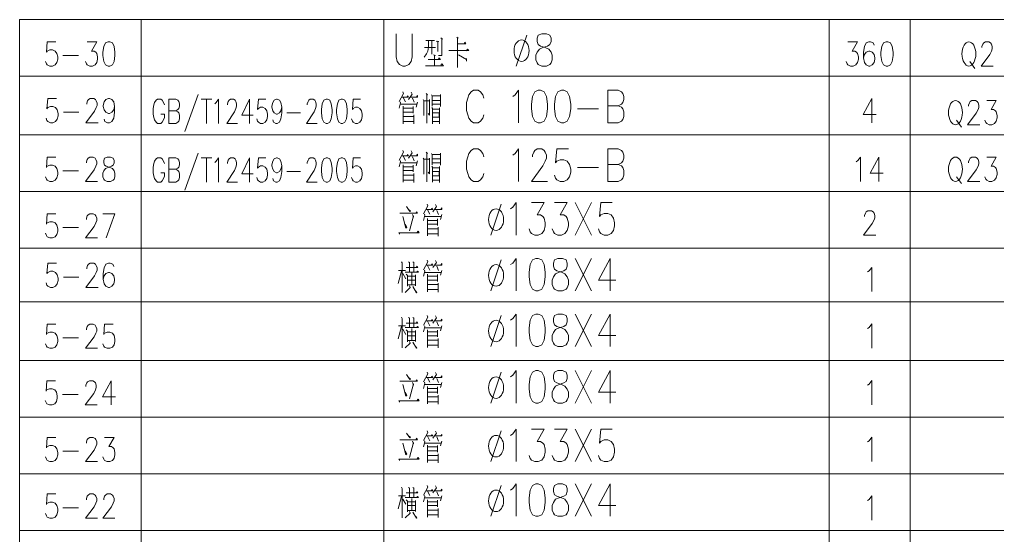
# Model space of a CAD drawing. Header units: millimetres. Extents: x 0 to 829, y 0 to 586.
# Drawn here: x 592.5 to 711.6, y 173.1 to 235.9 of the extents above; entities that cross this region are included whole.
import ezdxf

# ---------------------------------------------------------------- set-up
doc = ezdxf.new("R2010")
doc.units = ezdxf.units.MM

msp = doc.modelspace()

# ---------------------------------------------------------------- linework, layer by layer
at = {"color": 0, "lineweight": 0}
for points in [[(592.493806, 166.78275), (592.493806, 235.93425)], [(592.493806, 235.93425), (769.958667, 235.93425)], [(607.28225, 166.78275), (607.28225, 235.93425)], [(636.859139, 166.78275), (636.859139, 235.93425)], [(691.084611, 166.78275), (691.084611, 235.93425)], [(700.94475, 166.78275), (700.94475, 235.93425)], [(638.337278, 234.209167), (638.337278, 231.394), (638.478389, 230.829556), (638.760611, 230.455611), (639.183944, 230.265111), (639.466167, 230.265111), (639.885972, 230.455611), (640.168194, 230.829556), (640.309306, 231.394), (640.309306, 234.209167)], [(643.801806, 233.697639), (644.009944, 233.538889), (643.92175, 233.577694), (643.92175, 231.566861), (643.505472, 231.566861)], [(645.724444, 233.77525), (645.904361, 233.658833), (645.812639, 233.697639), (645.812639, 232.159528), (645.812639, 230.109889)], [(654.254611, 234.022194), (652.984611, 230.265111)], [(596.928222, 233.224917), (595.873417, 233.224917), (595.767583, 231.954917), (595.873417, 232.096028), (596.190917, 232.237139), (596.508417, 232.237139), (596.822389, 232.096028), (597.034056, 231.813806), (597.139889, 231.394), (597.139889, 231.111778), (597.034056, 230.688444), (596.822389, 230.406222), (596.508417, 230.265111), (596.190917, 230.265111), (595.873417, 230.406222), (595.767583, 230.547333), (595.66175, 230.829556)], [(600.731167, 233.224917), (601.895333, 233.224917), (601.260333, 232.096028), (601.577833, 232.096028), (601.7895, 231.954917), (601.895333, 231.813806), (602.001167, 231.394), (602.001167, 231.111778), (601.895333, 230.688444), (601.683667, 230.406222), (601.366167, 230.265111), (601.048667, 230.265111), (600.731167, 230.406222), (600.625333, 230.547333), (600.5195, 230.829556)], [(642.295444, 233.302528), (642.295444, 232.554639), (642.20725, 232.081917), (642.059083, 231.764417), (641.76275, 231.369306)], [(641.967361, 233.380139), (643.03275, 233.380139), (642.708194, 233.380139), (642.708194, 231.725611), (642.708194, 232.512306), (641.822722, 232.512306), (643.152694, 232.512306)], [(643.240889, 233.302528), (643.537222, 233.263722), (643.417278, 233.302528), (643.417278, 232.039583)], [(644.779, 232.159528), (647.202583, 232.159528), (647.057944, 232.318278), (646.909778, 232.120722)], [(645.844389, 232.988556), (646.849806, 232.988556), (646.729861, 233.186111), (646.641667, 232.988556)], [(693.374139, 233.224917), (694.534778, 233.224917), (693.899778, 232.096028), (694.217278, 232.096028), (694.428944, 231.954917), (694.534778, 231.813806), (694.640611, 231.394), (694.640611, 231.111778), (694.534778, 230.688444), (694.323111, 230.406222), (694.005611, 230.265111), (693.691639, 230.265111), (693.374139, 230.406222), (693.268306, 230.547333), (693.162472, 230.829556)], [(696.542083, 232.801583), (696.43625, 233.083806), (696.11875, 233.224917), (695.907083, 233.224917), (695.593111, 233.083806), (695.381444, 232.660472), (695.275611, 231.954917), (695.275611, 231.252889), (695.381444, 230.688444), (695.593111, 230.406222), (695.907083, 230.265111), (696.012917, 230.265111), (696.330417, 230.406222), (696.542083, 230.688444), (696.647917, 231.111778), (696.647917, 231.252889), (696.542083, 231.676222), (696.330417, 231.954917), (696.012917, 232.096028), (695.907083, 232.096028), (695.593111, 231.954917), (695.381444, 231.676222), (695.275611, 231.252889)], [(709.683056, 232.519361), (709.683056, 232.660472), (709.788889, 232.942694), (709.894722, 233.083806), (710.106389, 233.224917), (710.526194, 233.224917), (710.737861, 233.083806), (710.843694, 232.942694), (710.949528, 232.660472), (710.949528, 232.37825), (710.843694, 232.096028), (710.632028, 231.676222), (709.577222, 230.265111), (711.055361, 230.265111)], [(597.774889, 231.535111), (599.676361, 231.535111)], [(642.884583, 231.648), (643.152694, 231.566861), (643.03275, 231.605667), (643.03275, 230.303917), (641.939139, 230.303917), (644.129889, 230.303917), (643.92175, 230.543806), (643.801806, 230.385056)], [(642.235472, 231.055333), (643.745361, 231.055333), (643.565444, 231.252889), (643.449028, 231.094139)], [(645.932583, 231.648), (646.909778, 231.055333), (646.909778, 231.17175), (646.909778, 230.857778)], [(708.204917, 230.829556), (708.836389, 229.982889)], [(592.493806, 229.030389), (769.958667, 229.030389)], [(596.981139, 226.321056), (595.926333, 226.321056), (595.8205, 225.054583), (595.926333, 225.195694), (596.243833, 225.336806), (596.561333, 225.336806), (596.875306, 225.195694), (597.086972, 224.913472), (597.192806, 224.490139), (597.192806, 224.211444), (597.086972, 223.788111), (596.875306, 223.505889), (596.561333, 223.364778), (596.243833, 223.364778), (595.926333, 223.505889), (595.8205, 223.647), (595.714667, 223.929222)], [(600.67825, 225.619028), (600.67825, 225.760139), (600.784083, 226.042361), (600.889917, 226.179944), (601.101583, 226.321056), (601.524917, 226.321056), (601.736583, 226.179944), (601.842417, 226.042361), (601.94825, 225.760139), (601.94825, 225.477917), (601.842417, 225.195694), (601.63075, 224.772361), (600.572417, 223.364778), (602.054083, 223.364778)], [(604.061389, 225.336806), (603.955556, 224.913472), (603.743889, 224.63125), (603.426389, 224.490139), (603.320556, 224.490139), (603.003056, 224.63125), (602.791389, 224.913472), (602.685556, 225.336806), (602.685556, 225.477917), (602.791389, 225.90125), (603.003056, 226.179944), (603.320556, 226.321056), (603.426389, 226.321056), (603.743889, 226.179944), (603.955556, 225.90125), (604.061389, 225.336806), (604.061389, 224.63125), (603.955556, 223.929222), (603.743889, 223.505889), (603.426389, 223.364778), (603.214722, 223.364778), (602.897222, 223.505889), (602.791389, 223.788111)], [(614.253139, 226.800833), (612.605667, 222.292333)], [(639.166306, 227.111278), (639.2545, 226.913722), (638.721806, 225.929472)], [(639.018139, 226.479806), (639.847167, 226.479806), (639.727222, 226.638556), (639.639028, 226.479806)], [(639.226278, 226.441), (639.490861, 225.887139)], [(640.171722, 227.072472), (640.291667, 226.836111), (639.875389, 226.204639)], [(640.083528, 226.479806), (640.969, 226.479806), (640.940778, 226.677361), (640.820833, 226.479806)], [(640.348111, 226.363389), (640.55625, 225.848333)], [(642.006167, 226.913722), (642.182556, 226.716167), (642.094361, 226.836111), (642.094361, 223.287167)], [(642.655278, 226.754972), (642.743472, 226.59975), (642.743472, 225.375611), (642.743472, 225.611972), (643.752417, 225.611972), (643.752417, 225.336806), (643.752417, 226.797306), (643.752417, 226.638556), (642.743472, 226.638556), (642.743472, 226.084694), (643.780639, 226.084694)], [(649.040556, 226.370444), (648.902972, 226.744389), (648.62075, 227.121861), (648.338528, 227.308833), (647.774083, 227.308833), (647.491861, 227.121861), (647.209639, 226.744389), (647.072056, 226.370444), (646.930944, 225.806), (646.930944, 224.867611), (647.072056, 224.303167), (647.209639, 223.929222), (647.491861, 223.55175), (647.774083, 223.364778), (648.338528, 223.364778), (648.62075, 223.55175), (648.902972, 223.929222), (649.040556, 224.303167)], [(652.564806, 226.557417), (652.8435, 226.744389), (653.266833, 227.308833), (653.266833, 223.364778)], [(664.111222, 223.364778), (664.111222, 227.308833), (665.381222, 227.308833), (665.801028, 227.121861), (665.942139, 226.931361), (666.08325, 226.557417), (666.08325, 226.179944), (665.942139, 225.806), (665.801028, 225.619028), (665.381222, 225.432056)], [(696.2775, 226.321056), (695.222694, 224.349028), (696.806667, 224.349028)], [(696.2775, 226.321056), (696.2775, 223.364778)], [(610.132694, 225.530833), (610.040972, 225.813056), (609.857528, 226.095278), (609.677611, 226.236389), (609.310722, 226.236389), (609.127278, 226.095278), (608.943833, 225.813056), (608.852111, 225.530833), (608.760389, 225.111028), (608.760389, 224.405472), (608.852111, 223.982139), (608.943833, 223.699917), (609.127278, 223.417694), (609.310722, 223.280111), (609.677611, 223.280111), (609.857528, 223.417694), (610.040972, 223.699917), (610.132694, 223.982139), (610.132694, 224.405472), (609.677611, 224.405472)], [(610.683028, 223.280111), (610.683028, 226.236389), (611.508528, 226.236389), (611.780167, 226.095278), (611.871889, 225.954167), (611.963611, 225.671944), (611.963611, 225.389722), (611.871889, 225.111028), (611.780167, 224.969917), (611.508528, 224.828806)], [(614.620028, 226.236389), (615.900611, 226.236389)], [(615.262083, 226.236389), (615.262083, 223.280111)], [(616.2675, 225.671944), (616.450944, 225.813056), (616.726111, 226.236389), (616.726111, 223.280111)], [(617.82325, 225.530833), (617.82325, 225.671944), (617.914972, 225.954167), (618.006694, 226.095278), (618.190139, 226.236389), (618.557028, 226.236389), (618.740472, 226.095278), (618.832194, 225.954167), (618.923917, 225.671944), (618.923917, 225.389722), (618.832194, 225.111028), (618.64875, 224.687694), (617.731528, 223.280111), (619.015639, 223.280111)], [(620.479667, 226.236389), (619.562444, 224.264361), (620.938278, 224.264361)], [(620.479667, 226.236389), (620.479667, 223.280111)], [(622.494028, 226.236389), (621.576806, 226.236389), (621.485083, 224.969917), (621.576806, 225.111028), (621.851972, 225.252139), (622.127139, 225.252139), (622.402306, 225.111028), (622.58575, 224.828806), (622.677472, 224.405472), (622.677472, 224.12325), (622.58575, 223.699917), (622.402306, 223.417694), (622.127139, 223.280111), (621.851972, 223.280111), (621.576806, 223.417694), (621.485083, 223.558806), (621.393361, 223.841028)], [(624.416667, 225.252139), (624.324944, 224.828806), (624.1415, 224.546583), (623.866333, 224.405472), (623.774611, 224.405472), (623.499444, 224.546583), (623.316, 224.828806), (623.224278, 225.252139), (623.224278, 225.389722), (623.316, 225.813056), (623.499444, 226.095278), (623.774611, 226.236389), (623.866333, 226.236389), (624.1415, 226.095278), (624.324944, 225.813056), (624.416667, 225.252139), (624.416667, 224.546583), (624.324944, 223.841028), (624.1415, 223.417694), (623.866333, 223.280111), (623.682889, 223.280111), (623.407722, 223.417694), (623.316, 223.699917)], [(627.528167, 225.530833), (627.528167, 225.671944), (627.619889, 225.954167), (627.711611, 226.095278), (627.895056, 226.236389), (628.261944, 226.236389), (628.445389, 226.095278), (628.533583, 225.954167), (628.625306, 225.671944), (628.625306, 225.389722), (628.533583, 225.111028), (628.353667, 224.687694), (627.436444, 223.280111), (628.717028, 223.280111)], [(634.029861, 226.236389), (633.112639, 226.236389), (633.020917, 224.969917), (633.112639, 225.111028), (633.387806, 225.252139), (633.662972, 225.252139), (633.938139, 225.111028), (634.118056, 224.828806), (634.209778, 224.405472), (634.209778, 224.12325), (634.118056, 223.699917), (633.938139, 223.417694), (633.662972, 223.280111), (633.387806, 223.280111), (633.112639, 223.417694), (633.020917, 223.558806), (632.929194, 223.841028)], [(638.84175, 225.887139), (638.901722, 225.770722), (638.721806, 225.13925)], [(638.869972, 225.611972), (640.912556, 225.611972)], [(639.226278, 225.375611), (639.226278, 223.244833)], [(639.28625, 225.13925), (640.408083, 225.13925)], [(640.408083, 225.336806), (640.408083, 224.507778)], [(640.940778, 225.848333), (640.792611, 225.259194)], [(641.621639, 226.204639), (641.738056, 226.045889), (641.738056, 224.232611), (641.738056, 226.045889), (642.418917, 226.045889), (642.418917, 226.204639), (642.418917, 224.271417), (642.242528, 224.468972)], [(642.71525, 225.216861), (642.775222, 225.100444), (642.775222, 223.244833), (642.775222, 223.523528), (643.632472, 223.523528), (643.632472, 223.206028), (643.632472, 225.178056), (643.632472, 225.022833), (642.743472, 225.022833)], [(664.111222, 225.432056), (665.381222, 225.432056), (665.801028, 225.241556), (665.942139, 225.054583), (666.08325, 224.680639), (666.08325, 224.116194), (665.942139, 223.738722), (665.801028, 223.55175), (665.381222, 223.364778), (664.111222, 223.364778)], [(708.046167, 225.372083), (708.046167, 225.513194), (708.152, 225.795417), (708.257833, 225.936528), (708.465972, 226.077639), (708.889306, 226.077639), (709.100972, 225.936528), (709.206806, 225.795417), (709.312639, 225.513194), (709.312639, 225.2345), (709.206806, 224.952278), (708.995139, 224.528944), (707.940333, 223.121361), (709.418472, 223.121361)], [(710.265139, 226.077639), (711.425778, 226.077639), (710.790778, 224.952278), (711.108278, 224.952278), (711.319944, 224.811167), (711.425778, 224.670056), (711.531611, 224.246722), (711.531611, 223.9645), (711.425778, 223.541167), (711.214111, 223.262472), (710.896611, 223.121361), (710.579111, 223.121361), (710.265139, 223.262472), (710.159306, 223.403583), (710.053472, 223.682278)], [(597.827806, 224.63125), (599.729278, 224.63125)], [(610.683028, 224.828806), (611.508528, 224.828806), (611.780167, 224.687694), (611.871889, 224.546583), (611.963611, 224.264361), (611.963611, 223.841028), (611.871889, 223.558806), (611.780167, 223.417694), (611.508528, 223.280111), (610.683028, 223.280111)], [(625.055194, 224.546583), (626.702667, 224.546583)], [(639.2545, 224.666528), (640.408083, 224.666528)], [(639.2545, 224.112667), (640.436306, 224.112667)], [(640.496278, 224.310222), (640.496278, 223.206028)], [(642.743472, 224.546583), (643.60425, 224.546583), (643.60425, 224.035056), (642.803444, 224.035056)], [(660.449389, 225.054583), (662.985861, 225.054583)], [(639.226278, 223.523528), (640.436306, 223.523528)], [(706.568028, 223.682278), (707.1995, 222.839139)], [(592.493806, 221.886639), (769.958667, 221.886639)], [(596.928222, 219.177306), (595.873417, 219.177306), (595.767583, 217.907306), (595.873417, 218.048417), (596.190917, 218.189528), (596.508417, 218.189528), (596.822389, 218.048417), (597.034056, 217.769722), (597.139889, 217.346389), (597.139889, 217.064167), (597.034056, 216.640833), (596.822389, 216.358611), (596.508417, 216.2175), (596.190917, 216.2175), (595.873417, 216.358611), (595.767583, 216.499722), (595.66175, 216.781944)], [(600.625333, 218.47175), (600.625333, 218.612861), (600.731167, 218.895083), (600.837, 219.036194), (601.048667, 219.177306), (601.472, 219.177306), (601.683667, 219.036194), (601.7895, 218.895083), (601.895333, 218.612861), (601.895333, 218.330639), (601.7895, 218.048417), (601.577833, 217.628611), (600.5195, 216.2175), (602.001167, 216.2175)], [(614.253139, 219.653556), (612.605667, 215.145056)], [(639.166306, 219.964), (639.2545, 219.766444), (638.721806, 218.782194)], [(639.018139, 219.336056), (639.847167, 219.336056), (639.727222, 219.491278), (639.639028, 219.336056)], [(639.226278, 219.293722), (639.490861, 218.743389)], [(640.171722, 219.925194), (640.291667, 219.688833), (639.875389, 219.057361)], [(640.083528, 219.336056), (640.969, 219.336056), (640.940778, 219.530083), (640.820833, 219.336056)], [(640.348111, 219.216111), (640.55625, 218.704583)], [(642.006167, 219.766444), (642.182556, 219.572417), (642.094361, 219.688833), (642.094361, 216.139889)], [(642.655278, 219.611222), (642.743472, 219.452472), (642.743472, 218.231861), (642.743472, 218.468222), (643.752417, 218.468222), (643.752417, 218.189528), (643.752417, 219.650028), (643.752417, 219.491278), (642.743472, 219.491278), (642.743472, 218.940944), (643.780639, 218.940944)], [(649.040556, 219.223167), (648.902972, 219.600639), (648.62075, 219.974583), (648.338528, 220.161556), (647.774083, 220.161556), (647.491861, 219.974583), (647.209639, 219.600639), (647.072056, 219.223167), (646.930944, 218.658722), (646.930944, 217.720333), (647.072056, 217.159417), (647.209639, 216.781944), (647.491861, 216.408), (647.774083, 216.2175), (648.338528, 216.2175), (648.62075, 216.408), (648.902972, 216.781944), (649.040556, 217.159417)], [(652.564806, 219.410139), (652.8435, 219.600639), (653.266833, 220.161556), (653.266833, 216.2175)], [(654.956639, 219.223167), (654.956639, 219.410139), (655.09775, 219.787611), (655.238861, 219.974583), (655.521083, 220.161556), (656.085528, 220.161556), (656.36775, 219.974583), (656.505333, 219.787611), (656.646444, 219.410139), (656.646444, 219.036194), (656.505333, 218.658722), (656.226639, 218.097806), (654.815528, 216.2175), (656.787556, 216.2175)], [(659.324028, 220.161556), (657.916444, 220.161556), (657.775333, 218.47175), (657.916444, 218.658722), (658.33625, 218.849222), (658.759583, 218.849222), (659.182917, 218.658722), (659.465139, 218.284778), (659.60625, 217.720333), (659.60625, 217.346389), (659.465139, 216.781944), (659.182917, 216.408), (658.759583, 216.2175), (658.33625, 216.2175), (657.916444, 216.408), (657.775333, 216.594972), (657.634222, 216.968917)], [(664.111222, 216.2175), (664.111222, 220.161556), (665.381222, 220.161556), (665.801028, 219.974583), (665.942139, 219.787611), (666.08325, 219.410139), (666.08325, 219.036194), (665.942139, 218.658722), (665.801028, 218.47175), (665.381222, 218.284778)], [(694.376028, 218.612861), (694.587694, 218.753972), (694.905194, 219.177306), (694.905194, 216.2175)], [(697.124167, 219.177306), (696.065833, 217.205278), (697.649806, 217.205278)], [(697.124167, 219.177306), (697.124167, 216.2175)], [(708.046167, 218.47175), (708.046167, 218.612861), (708.152, 218.895083), (708.257833, 219.036194), (708.465972, 219.177306), (708.889306, 219.177306), (709.100972, 219.036194), (709.206806, 218.895083), (709.312639, 218.612861), (709.312639, 218.330639), (709.206806, 218.048417), (708.995139, 217.628611), (707.940333, 216.2175), (709.418472, 216.2175)], [(710.265139, 219.177306), (711.425778, 219.177306), (710.790778, 218.048417), (711.108278, 218.048417), (711.319944, 217.907306), (711.425778, 217.769722), (711.531611, 217.346389), (711.531611, 217.064167), (711.425778, 216.640833), (711.214111, 216.358611), (710.896611, 216.2175), (710.579111, 216.2175), (710.265139, 216.358611), (710.159306, 216.499722), (710.053472, 216.781944)], [(610.132694, 218.387083), (610.040972, 218.669306), (609.857528, 218.948), (609.677611, 219.089111), (609.310722, 219.089111), (609.127278, 218.948), (608.943833, 218.669306), (608.852111, 218.387083), (608.760389, 217.96375), (608.760389, 217.258194), (608.852111, 216.838389), (608.943833, 216.556167), (609.127278, 216.273944), (609.310722, 216.132833), (609.677611, 216.132833), (609.857528, 216.273944), (610.040972, 216.556167), (610.132694, 216.838389), (610.132694, 217.258194), (609.677611, 217.258194)], [(610.683028, 216.132833), (610.683028, 219.089111), (611.508528, 219.089111), (611.780167, 218.948), (611.871889, 218.810417), (611.963611, 218.528194), (611.963611, 218.245972), (611.871889, 217.96375), (611.780167, 217.822639), (611.508528, 217.681528)], [(614.620028, 219.089111), (615.900611, 219.089111)], [(615.262083, 219.089111), (615.262083, 216.132833)], [(616.2675, 218.528194), (616.450944, 218.669306), (616.726111, 219.089111), (616.726111, 216.132833)], [(617.82325, 218.387083), (617.82325, 218.528194), (617.914972, 218.810417), (618.006694, 218.948), (618.190139, 219.089111), (618.557028, 219.089111), (618.740472, 218.948), (618.832194, 218.810417), (618.923917, 218.528194), (618.923917, 218.245972), (618.832194, 217.96375), (618.64875, 217.540417), (617.731528, 216.132833), (619.015639, 216.132833)], [(620.479667, 219.089111), (619.562444, 217.117083), (620.938278, 217.117083)], [(620.479667, 219.089111), (620.479667, 216.132833)], [(622.494028, 219.089111), (621.576806, 219.089111), (621.485083, 217.822639), (621.576806, 217.96375), (621.851972, 218.104861), (622.127139, 218.104861), (622.402306, 217.96375), (622.58575, 217.681528), (622.677472, 217.258194), (622.677472, 216.9795), (622.58575, 216.556167), (622.402306, 216.273944), (622.127139, 216.132833), (621.851972, 216.132833), (621.576806, 216.273944), (621.485083, 216.415056), (621.393361, 216.697278)], [(624.416667, 218.104861), (624.324944, 217.681528), (624.1415, 217.399306), (623.866333, 217.258194), (623.774611, 217.258194), (623.499444, 217.399306), (623.316, 217.681528), (623.224278, 218.104861), (623.224278, 218.245972), (623.316, 218.669306), (623.499444, 218.948), (623.774611, 219.089111), (623.866333, 219.089111), (624.1415, 218.948), (624.324944, 218.669306), (624.416667, 218.104861), (624.416667, 217.399306), (624.324944, 216.697278), (624.1415, 216.273944), (623.866333, 216.132833), (623.682889, 216.132833), (623.407722, 216.273944), (623.316, 216.556167)], [(627.528167, 218.387083), (627.528167, 218.528194), (627.619889, 218.810417), (627.711611, 218.948), (627.895056, 219.089111), (628.261944, 219.089111), (628.445389, 218.948), (628.533583, 218.810417), (628.625306, 218.528194), (628.625306, 218.245972), (628.533583, 217.96375), (628.353667, 217.540417), (627.436444, 216.132833), (628.717028, 216.132833)], [(634.029861, 219.089111), (633.112639, 219.089111), (633.020917, 217.822639), (633.112639, 217.96375), (633.387806, 218.104861), (633.662972, 218.104861), (633.938139, 217.96375), (634.118056, 217.681528), (634.209778, 217.258194), (634.209778, 216.9795), (634.118056, 216.556167), (633.938139, 216.273944), (633.662972, 216.132833), (633.387806, 216.132833), (633.112639, 216.273944), (633.020917, 216.415056), (632.929194, 216.697278)], [(638.84175, 218.743389), (638.901722, 218.623444), (638.721806, 217.991972)], [(638.869972, 218.468222), (640.912556, 218.468222)], [(639.226278, 218.231861), (639.226278, 216.101083)], [(639.28625, 217.991972), (640.408083, 217.991972)], [(640.408083, 218.189528), (640.408083, 217.364028)], [(640.940778, 218.704583), (640.792611, 218.111917)], [(641.621639, 219.057361), (641.738056, 218.902139), (641.738056, 217.085333), (641.738056, 218.902139), (642.418917, 218.902139), (642.418917, 219.057361), (642.418917, 217.127667), (642.242528, 217.321694)], [(642.71525, 218.073111), (642.775222, 217.953167), (642.775222, 216.101083), (642.775222, 216.37625), (643.632472, 216.37625), (643.632472, 216.062278), (643.632472, 218.034306), (643.632472, 217.875556), (642.743472, 217.875556)], [(664.111222, 218.284778), (665.381222, 218.284778), (665.801028, 218.097806), (665.942139, 217.907306), (666.08325, 217.533361), (666.08325, 216.968917), (665.942139, 216.594972), (665.801028, 216.408), (665.381222, 216.2175), (664.111222, 216.2175)], [(597.774889, 217.4875), (599.676361, 217.4875)], [(610.683028, 217.681528), (611.508528, 217.681528), (611.780167, 217.540417), (611.871889, 217.399306), (611.963611, 217.117083), (611.963611, 216.697278), (611.871889, 216.415056), (611.780167, 216.273944), (611.508528, 216.132833), (610.683028, 216.132833)], [(625.055194, 217.399306), (626.702667, 217.399306)], [(639.2545, 217.51925), (640.408083, 217.51925)], [(639.2545, 216.968917), (640.436306, 216.968917)], [(640.496278, 217.166472), (640.496278, 216.062278)], [(642.743472, 217.402833), (643.60425, 217.402833), (643.60425, 216.887778), (642.803444, 216.887778)], [(660.449389, 217.907306), (662.985861, 217.907306)], [(706.568028, 216.781944), (707.1995, 215.938806)], [(639.226278, 216.37625), (640.436306, 216.37625)], [(592.493806, 214.982778), (769.958667, 214.982778)], [(642.122583, 213.4235), (642.214306, 213.225944), (641.681611, 212.241694)], [(643.128, 213.384694), (643.247944, 213.148333), (642.835194, 212.516861)], [(651.153694, 213.434083), (649.887222, 209.677)], [(652.282583, 212.869639), (652.564806, 213.056611), (652.984611, 213.621056), (652.984611, 209.677)], [(654.815528, 213.621056), (656.36775, 213.621056), (655.521083, 212.118222), (655.944417, 212.118222), (656.226639, 211.93125), (656.36775, 211.744278), (656.505333, 211.179833), (656.505333, 210.805889), (656.36775, 210.241444), (656.085528, 209.863972), (655.662194, 209.677), (655.238861, 209.677), (654.815528, 209.863972), (654.674417, 210.054472), (654.536833, 210.428417)], [(657.634222, 213.621056), (659.182917, 213.621056), (658.33625, 212.118222), (658.759583, 212.118222), (659.041806, 211.93125), (659.182917, 211.744278), (659.324028, 211.179833), (659.324028, 210.805889), (659.182917, 210.241444), (658.900694, 209.863972), (658.477361, 209.677), (658.057556, 209.677), (657.634222, 209.863972), (657.493111, 210.054472), (657.352, 210.428417)], [(660.170694, 209.677), (662.139194, 213.621056)], [(660.170694, 213.621056), (662.139194, 209.677)], [(664.675667, 213.621056), (663.268083, 213.621056), (663.126972, 211.93125), (663.268083, 212.118222), (663.691417, 212.308722), (664.111222, 212.308722), (664.534556, 212.118222), (664.816778, 211.744278), (664.957889, 211.179833), (664.957889, 210.805889), (664.816778, 210.241444), (664.534556, 209.863972), (664.111222, 209.677), (663.691417, 209.677), (663.268083, 209.863972), (663.126972, 210.054472), (662.985861, 210.428417)], [(596.928222, 212.276972), (595.873417, 212.276972), (595.767583, 211.006972), (595.873417, 211.148083), (596.190917, 211.289194), (596.508417, 211.289194), (596.822389, 211.148083), (597.034056, 210.865861), (597.139889, 210.442528), (597.139889, 210.163833), (597.034056, 209.7405), (596.822389, 209.458278), (596.508417, 209.317167), (596.190917, 209.317167), (595.873417, 209.458278), (595.767583, 209.599389), (595.66175, 209.881611)], [(600.625333, 211.571417), (600.625333, 211.712528), (600.731167, 211.99475), (600.837, 212.135861), (601.048667, 212.276972), (601.472, 212.276972), (601.683667, 212.135861), (601.7895, 211.99475), (601.895333, 211.712528), (601.895333, 211.430306), (601.7895, 211.148083), (601.577833, 210.72475), (600.5195, 209.317167), (602.001167, 209.317167)], [(602.632639, 212.276972), (604.114306, 212.276972), (603.055972, 209.317167)], [(638.781778, 212.319306), (640.969, 212.319306), (640.820833, 212.516861), (640.732639, 212.319306)], [(639.610806, 213.148333), (640.023556, 212.555667), (640.083528, 212.636806), (639.847167, 212.792028)], [(640.348111, 212.164083), (640.468056, 211.846583), (640.468056, 212.005333), (639.995333, 210.192056)], [(641.798028, 212.202889), (641.858, 212.082944), (641.681611, 211.451472)], [(641.974417, 212.792028), (642.803444, 212.792028), (642.687028, 212.950778), (642.598833, 212.792028)], [(642.182556, 212.753222), (642.450667, 212.202889)], [(643.039806, 212.792028), (643.928806, 212.792028), (643.897056, 212.989583), (643.780639, 212.792028)], [(643.307917, 212.675611), (643.512528, 212.164083)], [(643.897056, 212.164083), (643.752417, 211.571417)], [(695.381444, 211.93125), (695.381444, 212.072361), (695.487278, 212.354583), (695.593111, 212.495694), (695.80125, 212.636806), (696.224583, 212.636806), (696.43625, 212.495694), (696.542083, 212.354583), (696.647917, 212.072361), (696.647917, 211.790139), (696.542083, 211.507917), (696.330417, 211.084583), (695.275611, 209.677), (696.75375, 209.677)], [(639.166306, 211.924194), (639.550833, 210.506028), (639.639028, 210.625972), (639.462639, 210.97875)], [(641.829778, 211.924194), (643.868833, 211.924194)], [(642.182556, 211.687833), (642.182556, 209.560583)], [(642.214306, 210.97875), (643.367889, 210.97875)], [(642.242528, 211.451472), (643.367889, 211.451472)], [(643.367889, 211.649028), (643.367889, 210.82)], [(597.774889, 210.583639), (599.676361, 210.583639)], [(638.81, 209.955694), (638.753556, 209.796944), (638.661833, 209.955694), (641.148917, 209.955694), (641.028972, 210.149722), (640.880806, 209.955694)], [(642.182556, 209.83575), (643.396111, 209.83575)], [(642.214306, 210.428417), (643.396111, 210.428417)], [(643.456083, 210.625972), (643.456083, 209.521778)], [(592.493806, 208.082444), (769.958667, 208.082444)], [(596.981139, 206.248), (595.926333, 206.248), (595.8205, 204.981528), (595.926333, 205.122639), (596.243833, 205.26375), (596.561333, 205.26375), (596.875306, 205.122639), (597.086972, 204.840417), (597.192806, 204.417083), (597.192806, 204.134861), (597.086972, 203.715056), (596.875306, 203.432833), (596.561333, 203.291722), (596.243833, 203.291722), (595.926333, 203.432833), (595.8205, 203.573944), (595.714667, 203.856167)], [(600.67825, 205.545972), (600.67825, 205.687083), (600.784083, 205.965778), (600.889917, 206.106889), (601.101583, 206.248), (601.524917, 206.248), (601.736583, 206.106889), (601.842417, 205.965778), (601.94825, 205.687083), (601.94825, 205.404861), (601.842417, 205.122639), (601.63075, 204.699306), (600.572417, 203.291722), (602.054083, 203.291722)], [(603.955556, 205.824667), (603.849722, 206.106889), (603.532222, 206.248), (603.320556, 206.248), (603.003056, 206.106889), (602.791389, 205.687083), (602.685556, 204.981528), (602.685556, 204.275972), (602.791389, 203.715056), (603.003056, 203.432833), (603.320556, 203.291722), (603.426389, 203.291722), (603.743889, 203.432833), (603.955556, 203.715056), (604.061389, 204.134861), (604.061389, 204.275972), (603.955556, 204.699306), (603.743889, 204.981528), (603.426389, 205.122639), (603.320556, 205.122639), (603.003056, 204.981528), (602.791389, 204.699306), (602.685556, 204.275972)], [(639.018139, 206.427917), (639.078111, 206.269167), (639.078111, 202.681417)], [(639.847167, 206.389111), (639.995333, 206.307972), (639.995333, 205.164972)], [(640.379861, 206.389111), (640.496278, 206.307972), (640.496278, 205.203778)], [(642.122583, 206.625472), (642.214306, 206.427917), (641.681611, 205.440139)], [(641.974417, 205.994), (642.803444, 205.994), (642.687028, 206.15275), (642.598833, 205.994)], [(643.128, 206.586667), (643.247944, 206.346778), (642.835194, 205.718833)], [(643.039806, 205.994), (643.928806, 205.994), (643.897056, 206.191556), (643.780639, 205.994)], [(651.153694, 206.632528), (649.887222, 202.878972)], [(652.282583, 206.071611), (652.564806, 206.258583), (652.984611, 206.823028), (652.984611, 202.878972)], [(660.170694, 202.878972), (662.139194, 206.823028)], [(660.170694, 206.823028), (662.139194, 202.878972)], [(664.393444, 206.823028), (662.985861, 204.191306), (665.099, 204.191306)], [(664.393444, 206.823028), (664.393444, 202.878972)], [(639.018139, 205.284917), (638.605389, 203.785611)], [(638.633611, 205.362528), (639.490861, 205.362528)], [(639.166306, 204.967417), (639.522611, 204.335944)], [(639.430889, 205.164972), (641.060722, 205.164972), (640.940778, 205.284917), (640.852583, 205.164972)], [(639.579056, 205.718833), (641.00075, 205.718833), (640.912556, 205.874056), (640.792611, 205.718833)], [(639.579056, 204.889806), (639.727222, 204.731056), (639.727222, 203.429306)], [(640.259917, 205.048556), (640.259917, 203.588056)], [(641.798028, 205.401333), (641.858, 205.284917), (641.681611, 204.653444)], [(641.829778, 205.126167), (643.868833, 205.126167)], [(642.182556, 205.955194), (642.450667, 205.401333)], [(642.182556, 204.889806), (642.182556, 202.759028)], [(643.307917, 205.874056), (643.512528, 205.362528)], [(643.367889, 204.851), (643.367889, 204.021972)], [(643.897056, 205.362528), (643.752417, 204.769861)], [(695.748333, 205.172028), (695.96, 205.313139), (696.2775, 205.732944), (696.2775, 202.776667)], [(597.827806, 204.558194), (599.729278, 204.558194)], [(639.727222, 204.653444), (640.704417, 204.653444)], [(639.787194, 204.180722), (640.732639, 204.180722)], [(640.704417, 204.808667), (640.704417, 203.468111)], [(642.214306, 204.180722), (643.367889, 204.180722)], [(642.214306, 203.626861), (643.396111, 203.626861)], [(642.242528, 204.653444), (643.367889, 204.653444)], [(643.456083, 203.824417), (643.456083, 202.720222)], [(639.963583, 203.468111), (640.055306, 203.270556), (639.430889, 202.681417)], [(639.787194, 203.588056), (640.704417, 203.588056)], [(640.379861, 203.3905), (640.820833, 202.642611), (640.880806, 202.681417), (640.732639, 202.840167)], [(642.182556, 203.034194), (643.396111, 203.034194)], [(592.493806, 201.534889), (769.958667, 201.534889)], [(639.018139, 199.654583), (639.078111, 199.495833), (639.078111, 195.908083)], [(639.579056, 198.9455), (641.00075, 198.9455), (640.912556, 199.10425), (640.792611, 198.9455)], [(639.847167, 199.615778), (639.995333, 199.534639), (639.995333, 198.391639)], [(640.379861, 199.615778), (640.496278, 199.534639), (640.496278, 198.430444)], [(642.122583, 199.852139), (642.214306, 199.654583), (641.681611, 198.670333)], [(641.974417, 199.220667), (642.803444, 199.220667), (642.687028, 199.379417), (642.598833, 199.220667)], [(642.182556, 199.181861), (642.450667, 198.628)], [(643.128, 199.813333), (643.247944, 199.576972), (642.835194, 198.9455)], [(643.039806, 199.220667), (643.928806, 199.220667), (643.897056, 199.418222), (643.780639, 199.220667)], [(643.307917, 199.10425), (643.512528, 198.589194)], [(651.153694, 199.862722), (649.887222, 196.105639)], [(652.282583, 199.298278), (652.564806, 199.48525), (652.984611, 200.049694), (652.984611, 196.105639)], [(660.170694, 196.105639), (662.139194, 200.049694)], [(660.170694, 200.049694), (662.139194, 196.105639)], [(664.393444, 200.049694), (662.985861, 197.4215), (665.099, 197.4215)], [(664.393444, 200.049694), (664.393444, 196.105639)], [(596.928222, 198.825556), (595.873417, 198.825556), (595.767583, 197.559083), (595.873417, 197.700194), (596.190917, 197.837778), (596.508417, 197.837778), (596.822389, 197.700194), (597.034056, 197.417972), (597.139889, 196.994639), (597.139889, 196.712417), (597.034056, 196.289083), (596.822389, 196.006861), (596.508417, 195.869278), (596.190917, 195.869278), (595.873417, 196.006861), (595.767583, 196.147972), (595.66175, 196.430194)], [(600.625333, 198.12), (600.625333, 198.261111), (600.731167, 198.543333), (600.837, 198.684444), (601.048667, 198.825556), (601.472, 198.825556), (601.683667, 198.684444), (601.7895, 198.543333), (601.895333, 198.261111), (601.895333, 197.978889), (601.7895, 197.700194), (601.577833, 197.276861), (600.5195, 195.869278), (602.001167, 195.869278)], [(603.902639, 198.825556), (602.844306, 198.825556), (602.738472, 197.559083), (602.844306, 197.700194), (603.161806, 197.837778), (603.479306, 197.837778), (603.796806, 197.700194), (604.008472, 197.417972), (604.114306, 196.994639), (604.114306, 196.712417), (604.008472, 196.289083), (603.796806, 196.006861), (603.479306, 195.869278), (603.161806, 195.869278), (602.844306, 196.006861), (602.738472, 196.147972), (602.632639, 196.430194)], [(639.018139, 198.511583), (638.605389, 197.012278)], [(638.633611, 198.589194), (639.490861, 198.589194)], [(639.166306, 198.194083), (639.522611, 197.566139)], [(639.430889, 198.391639), (641.060722, 198.391639), (640.940778, 198.511583), (640.852583, 198.391639)], [(639.579056, 198.116472), (639.727222, 197.957722), (639.727222, 196.655972)], [(639.727222, 197.880111), (640.704417, 197.880111)], [(640.259917, 198.275222), (640.259917, 196.814722)], [(640.704417, 198.038861), (640.704417, 196.698306)], [(641.798028, 198.628), (641.858, 198.511583), (641.681611, 197.880111)], [(641.829778, 198.352833), (643.868833, 198.352833)], [(642.182556, 198.116472), (642.182556, 195.985694)], [(642.242528, 197.880111), (643.367889, 197.880111)], [(643.367889, 198.077667), (643.367889, 197.248639)], [(643.897056, 198.589194), (643.752417, 197.996528)], [(695.748333, 198.268167), (695.96, 198.409278), (696.2775, 198.832611), (696.2775, 195.876333)], [(597.774889, 197.13575), (599.676361, 197.13575)], [(639.963583, 196.698306), (640.055306, 196.50075), (639.430889, 195.908083)], [(639.787194, 197.407389), (640.732639, 197.407389)], [(639.787194, 196.814722), (640.704417, 196.814722)], [(640.379861, 196.617167), (640.820833, 195.869278), (640.880806, 195.908083), (640.732639, 196.066833)], [(642.214306, 197.407389), (643.367889, 197.407389)], [(642.214306, 196.853528), (643.396111, 196.853528)], [(643.456083, 197.051083), (643.456083, 195.946889)], [(642.182556, 196.264389), (643.396111, 196.264389)], [(592.493806, 194.387611), (769.958667, 194.387611)], [(642.122583, 192.951806), (642.214306, 192.75425), (641.681611, 191.766472)], [(643.128, 192.909472), (643.247944, 192.673111), (642.835194, 192.041639)], [(651.153694, 192.958861), (649.887222, 189.205306)], [(652.282583, 192.397944), (652.564806, 192.584917), (652.984611, 193.145833), (652.984611, 189.205306)], [(660.170694, 189.205306), (662.139194, 193.145833)], [(660.170694, 193.145833), (662.139194, 189.205306)], [(664.393444, 193.145833), (662.985861, 190.517639), (665.099, 190.517639)], [(664.393444, 193.145833), (664.393444, 189.205306)], [(596.875306, 191.925222), (595.8205, 191.925222), (595.714667, 190.655222), (595.8205, 190.796333), (596.138, 190.937444), (596.4555, 190.937444), (596.769472, 190.796333), (596.981139, 190.514111), (597.086972, 190.094306), (597.086972, 189.812083), (596.981139, 189.38875), (596.769472, 189.106528), (596.4555, 188.965417), (596.138, 188.965417), (595.8205, 189.106528), (595.714667, 189.247639), (595.608833, 189.529861)], [(600.572417, 191.219667), (600.572417, 191.360778), (600.67825, 191.643), (600.784083, 191.784111), (600.99575, 191.925222), (601.419083, 191.925222), (601.63075, 191.784111), (601.736583, 191.643), (601.842417, 191.360778), (601.842417, 191.078556), (601.736583, 190.796333), (601.524917, 190.373), (600.470111, 188.965417), (601.94825, 188.965417)], [(603.638056, 191.925222), (602.579722, 189.953194), (604.167222, 189.953194)], [(603.638056, 191.925222), (603.638056, 188.965417)], [(638.781778, 191.847611), (640.969, 191.847611), (640.820833, 192.041639), (640.732639, 191.847611)], [(639.610806, 192.673111), (640.023556, 192.083972), (640.083528, 192.161583), (639.847167, 192.320333)], [(641.798028, 191.727667), (641.858, 191.61125), (641.681611, 190.979778)], [(641.974417, 192.320333), (642.803444, 192.320333), (642.687028, 192.475556), (642.598833, 192.320333)], [(642.182556, 192.281528), (642.450667, 191.727667)], [(643.039806, 192.320333), (643.928806, 192.320333), (643.897056, 192.517889), (643.780639, 192.320333)], [(643.307917, 192.200389), (643.512528, 191.688861)], [(695.748333, 191.367833), (695.96, 191.508944), (696.2775, 191.932278), (696.2775, 188.972472)], [(639.166306, 191.4525), (639.550833, 190.030806), (639.639028, 190.15075), (639.462639, 190.507056)], [(640.348111, 191.688861), (640.468056, 191.371361), (640.468056, 191.530111), (639.995333, 189.716833)], [(641.829778, 191.4525), (643.868833, 191.4525)], [(642.182556, 191.216139), (642.182556, 189.085361)], [(642.242528, 190.979778), (643.367889, 190.979778)], [(643.367889, 191.177333), (643.367889, 190.348306)], [(643.897056, 191.688861), (643.752417, 191.096194)], [(597.721972, 190.235417), (599.623444, 190.235417)], [(638.81, 189.480472), (638.753556, 189.321722), (638.661833, 189.480472), (641.148917, 189.480472), (641.028972, 189.678028), (640.880806, 189.480472)], [(642.182556, 189.360528), (643.396111, 189.360528)], [(642.214306, 190.507056), (643.367889, 190.507056)], [(642.214306, 189.953194), (643.396111, 189.953194)], [(643.456083, 190.15075), (643.456083, 189.046556)], [(592.493806, 187.487278), (769.958667, 187.487278)], [(642.122583, 185.818639), (642.214306, 185.621083), (641.681611, 184.636833)], [(643.128, 185.779833), (643.247944, 185.543472), (642.835194, 184.912)], [(651.153694, 185.829222), (649.887222, 182.072139)], [(652.282583, 185.264778), (652.564806, 185.45175), (652.984611, 186.016194), (652.984611, 182.072139)], [(654.815528, 186.016194), (656.36775, 186.016194), (655.521083, 184.513361), (655.944417, 184.513361), (656.226639, 184.326389), (656.36775, 184.139417), (656.505333, 183.574972), (656.505333, 183.1975), (656.36775, 182.636583), (656.085528, 182.259111), (655.662194, 182.072139), (655.238861, 182.072139), (654.815528, 182.259111), (654.674417, 182.449611), (654.536833, 182.823556)], [(657.634222, 186.016194), (659.182917, 186.016194), (658.33625, 184.513361), (658.759583, 184.513361), (659.041806, 184.326389), (659.182917, 184.139417), (659.324028, 183.574972), (659.324028, 183.1975), (659.182917, 182.636583), (658.900694, 182.259111), (658.477361, 182.072139), (658.057556, 182.072139), (657.634222, 182.259111), (657.493111, 182.449611), (657.352, 182.823556)], [(660.170694, 182.072139), (662.139194, 186.016194)], [(660.170694, 186.016194), (662.139194, 182.072139)], [(664.675667, 186.016194), (663.268083, 186.016194), (663.126972, 184.326389), (663.268083, 184.513361), (663.691417, 184.700333), (664.111222, 184.700333), (664.534556, 184.513361), (664.816778, 184.139417), (664.957889, 183.574972), (664.957889, 183.1975), (664.816778, 182.636583), (664.534556, 182.259111), (664.111222, 182.072139), (663.691417, 182.072139), (663.268083, 182.259111), (663.126972, 182.449611), (662.985861, 182.823556)], [(596.928222, 185.021361), (595.873417, 185.021361), (595.767583, 183.754889), (595.873417, 183.896), (596.190917, 184.037111), (596.508417, 184.037111), (596.822389, 183.896), (597.034056, 183.613778), (597.139889, 183.190444), (597.139889, 182.908222), (597.034056, 182.488417), (596.822389, 182.206194), (596.508417, 182.065083), (596.190917, 182.065083), (595.873417, 182.206194), (595.767583, 182.347306), (595.66175, 182.629528)], [(600.625333, 184.319333), (600.625333, 184.460444), (600.731167, 184.739139), (600.837, 184.88025), (601.048667, 185.021361), (601.472, 185.021361), (601.683667, 184.88025), (601.7895, 184.739139), (601.895333, 184.460444), (601.895333, 184.178222), (601.7895, 183.896), (601.577833, 183.472667), (600.5195, 182.065083), (602.001167, 182.065083)], [(602.844306, 185.021361), (604.008472, 185.021361), (603.373472, 183.896), (603.690972, 183.896), (603.902639, 183.754889), (604.008472, 183.613778), (604.114306, 183.190444), (604.114306, 182.908222), (604.008472, 182.488417), (603.796806, 182.206194), (603.479306, 182.065083), (603.161806, 182.065083), (602.844306, 182.206194), (602.738472, 182.347306), (602.632639, 182.629528)], [(638.781778, 184.714444), (640.969, 184.714444), (640.820833, 184.912), (640.732639, 184.714444)], [(639.610806, 185.543472), (640.023556, 184.950806), (640.083528, 185.028417), (639.847167, 185.187167)], [(641.798028, 184.5945), (641.858, 184.478083), (641.681611, 183.846611)], [(641.974417, 185.187167), (642.803444, 185.187167), (642.687028, 185.345917), (642.598833, 185.187167)], [(642.182556, 185.148361), (642.450667, 184.5945)], [(643.039806, 185.187167), (643.928806, 185.187167), (643.897056, 185.384722), (643.780639, 185.187167)], [(643.307917, 185.07075), (643.512528, 184.555694)], [(695.748333, 184.4675), (695.96, 184.608611), (696.2775, 185.028417), (696.2775, 182.072139)], [(639.166306, 184.319333), (639.550833, 182.901167), (639.639028, 183.017583), (639.462639, 183.373889)], [(640.348111, 184.555694), (640.468056, 184.241722), (640.468056, 184.400472), (639.995333, 182.583667)], [(641.829778, 184.319333), (643.868833, 184.319333)], [(642.182556, 184.082972), (642.182556, 181.955722)], [(642.242528, 183.846611), (643.367889, 183.846611)], [(643.367889, 184.044167), (643.367889, 183.215139)], [(643.897056, 184.555694), (643.752417, 183.966556)], [(597.774889, 183.331556), (599.676361, 183.331556)], [(638.81, 182.347306), (638.753556, 182.192083), (638.661833, 182.347306), (641.148917, 182.347306), (641.028972, 182.544861), (640.880806, 182.347306)], [(642.182556, 182.230889), (643.396111, 182.230889)], [(642.214306, 183.373889), (643.367889, 183.373889)], [(642.214306, 182.820028), (643.396111, 182.820028)], [(643.456083, 183.017583), (643.456083, 181.913389)], [(592.493806, 180.586944), (769.958667, 180.586944)], [(639.018139, 178.950056), (639.078111, 178.791306), (639.078111, 175.203556)], [(639.847167, 178.91125), (639.995333, 178.833639), (639.995333, 177.687111)], [(640.379861, 178.91125), (640.496278, 178.833639), (640.496278, 177.729444)], [(642.122583, 179.147611), (642.214306, 178.950056), (641.681611, 177.965806)], [(641.974417, 178.516139), (642.803444, 178.516139), (642.687028, 178.674889), (642.598833, 178.516139)], [(643.128, 179.108806), (643.247944, 178.872444), (642.835194, 178.240972)], [(643.039806, 178.516139), (643.928806, 178.516139), (643.897056, 178.713694), (643.780639, 178.516139)], [(651.153694, 179.158194), (649.887222, 175.401111)], [(652.282583, 178.59375), (652.564806, 178.780722), (652.984611, 179.345167), (652.984611, 175.401111)], [(660.170694, 175.401111), (662.139194, 179.345167)], [(660.170694, 179.345167), (662.139194, 175.401111)], [(664.393444, 179.345167), (662.985861, 176.716972), (665.099, 176.716972)], [(664.393444, 179.345167), (664.393444, 175.401111)], [(596.928222, 178.121028), (595.873417, 178.121028), (595.767583, 176.854556), (595.873417, 176.995667), (596.190917, 177.136778), (596.508417, 177.136778), (596.822389, 176.995667), (597.034056, 176.713444), (597.139889, 176.290111), (597.139889, 176.007889), (597.034056, 175.584556), (596.822389, 175.305861), (596.508417, 175.16475), (596.190917, 175.16475), (595.873417, 175.305861), (595.767583, 175.443444), (595.66175, 175.725667)], [(600.625333, 177.415472), (600.625333, 177.556583), (600.731167, 177.838806), (600.837, 177.979917), (601.048667, 178.121028), (601.472, 178.121028), (601.683667, 177.979917), (601.7895, 177.838806), (601.895333, 177.556583), (601.895333, 177.274361), (601.7895, 176.995667), (601.577833, 176.572333), (600.5195, 175.16475), (602.001167, 175.16475)], [(602.738472, 177.415472), (602.738472, 177.556583), (602.844306, 177.838806), (602.950139, 177.979917), (603.161806, 178.121028), (603.585139, 178.121028), (603.796806, 177.979917), (603.902639, 177.838806), (604.008472, 177.556583), (604.008472, 177.274361), (603.902639, 176.995667), (603.690972, 176.572333), (602.632639, 175.16475), (604.114306, 175.16475)], [(639.018139, 177.807056), (638.605389, 176.30775)], [(638.633611, 177.884667), (639.490861, 177.884667)], [(639.166306, 177.489556), (639.522611, 176.861611)], [(639.430889, 177.687111), (641.060722, 177.687111), (640.940778, 177.807056), (640.852583, 177.687111)], [(639.579056, 178.240972), (641.00075, 178.240972), (640.912556, 178.399722), (640.792611, 178.240972)], [(640.259917, 177.570694), (640.259917, 176.110194)], [(641.798028, 177.923472), (641.858, 177.807056), (641.681611, 177.175583)], [(641.829778, 177.648306), (643.868833, 177.648306)], [(642.182556, 178.477333), (642.450667, 177.923472)], [(643.307917, 178.399722), (643.512528, 177.884667)], [(643.897056, 177.884667), (643.752417, 177.295528)], [(695.748333, 177.320222), (695.96, 177.461333), (696.2775, 177.884667), (696.2775, 174.924861)], [(597.774889, 176.431222), (599.676361, 176.431222)], [(639.579056, 177.411944), (639.727222, 177.253194), (639.727222, 175.954972)], [(639.727222, 177.175583), (640.704417, 177.175583)], [(639.787194, 176.702861), (640.732639, 176.702861)], [(640.704417, 177.334333), (640.704417, 175.993778)], [(642.182556, 177.411944), (642.182556, 175.281167)], [(642.214306, 176.702861), (643.367889, 176.702861)], [(642.242528, 177.175583), (643.367889, 177.175583)], [(643.367889, 177.373139), (643.367889, 176.544111)], [(643.456083, 176.346556), (643.456083, 175.242361)], [(639.963583, 175.993778), (640.055306, 175.796222), (639.430889, 175.203556)], [(639.787194, 176.110194), (640.704417, 176.110194)], [(640.379861, 175.912639), (640.820833, 175.16475), (640.880806, 175.203556), (640.732639, 175.362306)], [(642.182556, 175.559861), (643.396111, 175.559861)], [(642.214306, 176.149), (643.396111, 176.149)], [(592.493806, 173.683083), (769.958667, 173.683083)]]:
    msp.add_lwpolyline(points, dxfattribs=at)
for points in [[(656.085528, 234.209167), (655.662194, 234.022194), (655.521083, 233.644722), (655.521083, 233.270778), (655.662194, 232.896833), (655.944417, 232.706333), (656.505333, 232.519361), (656.928667, 232.332389), (657.210889, 231.954917), (657.352, 231.580972), (657.352, 231.016528), (657.210889, 230.642583), (657.069778, 230.455611), (656.646444, 230.265111), (656.085528, 230.265111), (655.662194, 230.455611), (655.521083, 230.642583), (655.379972, 231.016528), (655.379972, 231.580972), (655.521083, 231.954917), (655.803306, 232.332389), (656.226639, 232.519361), (656.787556, 232.706333), (657.069778, 232.896833), (657.210889, 233.270778), (657.210889, 233.644722), (657.069778, 234.022194), (656.646444, 234.209167)], [(603.267639, 233.224917), (602.950139, 233.083806), (602.738472, 232.660472), (602.632639, 231.954917), (602.632639, 231.535111), (602.738472, 230.829556), (602.950139, 230.406222), (603.267639, 230.265111), (603.479306, 230.265111), (603.796806, 230.406222), (604.008472, 230.829556), (604.114306, 231.535111), (604.114306, 231.954917), (604.008472, 232.660472), (603.796806, 233.083806), (603.479306, 233.224917)], [(698.020222, 233.224917), (697.702722, 233.083806), (697.494583, 232.660472), (697.38875, 231.954917), (697.38875, 231.535111), (697.494583, 230.829556), (697.702722, 230.406222), (698.020222, 230.265111), (698.231889, 230.265111), (698.549389, 230.406222), (698.761056, 230.829556), (698.866889, 231.535111), (698.866889, 231.954917), (698.761056, 232.660472), (698.549389, 233.083806), (698.231889, 233.224917)], [(655.662194, 227.308833), (655.238861, 227.121861), (654.956639, 226.557417), (654.815528, 225.619028), (654.815528, 225.054583), (654.956639, 224.116194), (655.238861, 223.55175), (655.662194, 223.364778), (655.944417, 223.364778), (656.36775, 223.55175), (656.646444, 224.116194), (656.787556, 225.054583), (656.787556, 225.619028), (656.646444, 226.557417), (656.36775, 227.121861), (655.944417, 227.308833)], [(658.477361, 227.308833), (658.057556, 227.121861), (657.775333, 226.557417), (657.634222, 225.619028), (657.634222, 225.054583), (657.775333, 224.116194), (658.057556, 223.55175), (658.477361, 223.364778), (658.759583, 223.364778), (659.182917, 223.55175), (659.465139, 224.116194), (659.60625, 225.054583), (659.60625, 225.619028), (659.465139, 226.557417), (659.182917, 227.121861), (658.759583, 227.308833)], [(629.817694, 226.236389), (629.542528, 226.095278), (629.359083, 225.671944), (629.267361, 224.969917), (629.267361, 224.546583), (629.359083, 223.841028), (629.542528, 223.417694), (629.817694, 223.280111), (630.001139, 223.280111), (630.276306, 223.417694), (630.456222, 223.841028), (630.547944, 224.546583), (630.547944, 224.969917), (630.456222, 225.671944), (630.276306, 226.095278), (630.001139, 226.236389)], [(631.648611, 226.236389), (631.373444, 226.095278), (631.19, 225.671944), (631.098278, 224.969917), (631.098278, 224.546583), (631.19, 223.841028), (631.373444, 223.417694), (631.648611, 223.280111), (631.832056, 223.280111), (632.107222, 223.417694), (632.287139, 223.841028), (632.378861, 224.546583), (632.378861, 224.969917), (632.287139, 225.671944), (632.107222, 226.095278), (631.832056, 226.236389)], [(603.161806, 219.177306), (602.844306, 219.036194), (602.738472, 218.753972), (602.738472, 218.47175), (602.844306, 218.189528), (603.055972, 218.048417), (603.479306, 217.907306), (603.796806, 217.769722), (604.008472, 217.4875), (604.114306, 217.205278), (604.114306, 216.781944), (604.008472, 216.499722), (603.902639, 216.358611), (603.585139, 216.2175), (603.161806, 216.2175), (602.844306, 216.358611), (602.738472, 216.499722), (602.632639, 216.781944), (602.632639, 217.205278), (602.738472, 217.4875), (602.950139, 217.769722), (603.267639, 217.907306), (603.690972, 218.048417), (603.902639, 218.189528), (604.008472, 218.47175), (604.008472, 218.753972), (603.902639, 219.036194), (603.585139, 219.177306)], [(629.817694, 219.089111), (629.542528, 218.948), (629.359083, 218.528194), (629.267361, 217.822639), (629.267361, 217.399306), (629.359083, 216.697278), (629.542528, 216.273944), (629.817694, 216.132833), (630.001139, 216.132833), (630.276306, 216.273944), (630.456222, 216.697278), (630.547944, 217.399306), (630.547944, 217.822639), (630.456222, 218.528194), (630.276306, 218.948), (630.001139, 219.089111)], [(631.648611, 219.089111), (631.373444, 218.948), (631.19, 218.528194), (631.098278, 217.822639), (631.098278, 217.399306), (631.19, 216.697278), (631.373444, 216.273944), (631.648611, 216.132833), (631.832056, 216.132833), (632.107222, 216.273944), (632.287139, 216.697278), (632.378861, 217.399306), (632.378861, 217.822639), (632.287139, 218.528194), (632.107222, 218.948), (631.832056, 219.089111)], [(655.379972, 206.823028), (654.956639, 206.632528), (654.674417, 206.071611), (654.536833, 205.129694), (654.536833, 204.568778), (654.674417, 203.630389), (654.956639, 203.065944), (655.379972, 202.878972), (655.662194, 202.878972), (656.085528, 203.065944), (656.36775, 203.630389), (656.505333, 204.568778), (656.505333, 205.129694), (656.36775, 206.071611), (656.085528, 206.632528), (655.662194, 206.823028)], [(658.057556, 206.823028), (657.634222, 206.632528), (657.493111, 206.258583), (657.493111, 205.881111), (657.634222, 205.507167), (657.916444, 205.320194), (658.477361, 205.129694), (658.900694, 204.942722), (659.182917, 204.568778), (659.324028, 204.191306), (659.324028, 203.630389), (659.182917, 203.252917), (659.041806, 203.065944), (658.618472, 202.878972), (658.057556, 202.878972), (657.634222, 203.065944), (657.493111, 203.252917), (657.352, 203.630389), (657.352, 204.191306), (657.493111, 204.568778), (657.775333, 204.942722), (658.198667, 205.129694), (658.759583, 205.320194), (659.041806, 205.507167), (659.182917, 205.881111), (659.182917, 206.258583), (659.041806, 206.632528), (658.618472, 206.823028)], [(655.379972, 200.049694), (654.956639, 199.862722), (654.674417, 199.298278), (654.536833, 198.359889), (654.536833, 197.795444), (654.674417, 196.857056), (654.956639, 196.292611), (655.379972, 196.105639), (655.662194, 196.105639), (656.085528, 196.292611), (656.36775, 196.857056), (656.505333, 197.795444), (656.505333, 198.359889), (656.36775, 199.298278), (656.085528, 199.862722), (655.662194, 200.049694)], [(658.057556, 200.049694), (657.634222, 199.862722), (657.493111, 199.48525), (657.493111, 199.111306), (657.634222, 198.733833), (657.916444, 198.546861), (658.477361, 198.359889), (658.900694, 198.169389), (659.182917, 197.795444), (659.324028, 197.4215), (659.324028, 196.857056), (659.182917, 196.479583), (659.041806, 196.292611), (658.618472, 196.105639), (658.057556, 196.105639), (657.634222, 196.292611), (657.493111, 196.479583), (657.352, 196.857056), (657.352, 197.4215), (657.493111, 197.795444), (657.775333, 198.169389), (658.198667, 198.359889), (658.759583, 198.546861), (659.041806, 198.733833), (659.182917, 199.111306), (659.182917, 199.48525), (659.041806, 199.862722), (658.618472, 200.049694)], [(655.379972, 193.145833), (654.956639, 192.958861), (654.674417, 192.397944), (654.536833, 191.456028), (654.536833, 190.895111), (654.674417, 189.956722), (654.956639, 189.392278), (655.379972, 189.205306), (655.662194, 189.205306), (656.085528, 189.392278), (656.36775, 189.956722), (656.505333, 190.895111), (656.505333, 191.456028), (656.36775, 192.397944), (656.085528, 192.958861), (655.662194, 193.145833)], [(658.057556, 193.145833), (657.634222, 192.958861), (657.493111, 192.584917), (657.493111, 192.207444), (657.634222, 191.8335), (657.916444, 191.646528), (658.477361, 191.456028), (658.900694, 191.269056), (659.182917, 190.895111), (659.324028, 190.517639), (659.324028, 189.956722), (659.182917, 189.57925), (659.041806, 189.392278), (658.618472, 189.205306), (658.057556, 189.205306), (657.634222, 189.392278), (657.493111, 189.57925), (657.352, 189.956722), (657.352, 190.517639), (657.493111, 190.895111), (657.775333, 191.269056), (658.198667, 191.456028), (658.759583, 191.646528), (659.041806, 191.8335), (659.182917, 192.207444), (659.182917, 192.584917), (659.041806, 192.958861), (658.618472, 193.145833)], [(655.379972, 179.345167), (654.956639, 179.158194), (654.674417, 178.59375), (654.536833, 177.655361), (654.536833, 177.090917), (654.674417, 176.152528), (654.956639, 175.588083), (655.379972, 175.401111), (655.662194, 175.401111), (656.085528, 175.588083), (656.36775, 176.152528), (656.505333, 177.090917), (656.505333, 177.655361), (656.36775, 178.59375), (656.085528, 179.158194), (655.662194, 179.345167)], [(658.057556, 179.345167), (657.634222, 179.158194), (657.493111, 178.780722), (657.493111, 178.406778), (657.634222, 178.029306), (657.916444, 177.842333), (658.477361, 177.655361), (658.900694, 177.468389), (659.182917, 177.090917), (659.324028, 176.716972), (659.324028, 176.152528), (659.182917, 175.775056), (659.041806, 175.588083), (658.618472, 175.401111), (658.057556, 175.401111), (657.634222, 175.588083), (657.493111, 175.775056), (657.352, 176.152528), (657.352, 176.716972), (657.493111, 177.090917), (657.775333, 177.468389), (658.198667, 177.655361), (658.759583, 177.842333), (659.041806, 178.029306), (659.182917, 178.406778), (659.182917, 178.780722), (659.041806, 179.158194), (658.618472, 179.345167)]]:
    msp.add_lwpolyline(points, close=True, dxfattribs=at)
for centre, major_axis, ratio in [((653.621375, 232.143653), (0, 1.314097), 0.696644), ((708.097319, 231.745014), (0, 1.479903), 0.570918), ((706.460431, 224.5995), (0, 1.478139), 0.571599), ((706.460431, 217.697403), (0, 1.479903), 0.570918), ((650.520458, 211.555542), (0, 1.314097), 0.696644), ((650.520458, 204.75575), (0, 1.315861), 0.69571), ((650.520458, 197.984181), (0, 1.314097), 0.696644), ((650.520458, 191.082083), (0, 1.315861), 0.69571), ((650.520458, 183.950681), (0, 1.314097), 0.696644), ((650.520458, 177.279653), (0, 1.314097), 0.696644)]:
    msp.add_ellipse(centre, major_axis=major_axis, ratio=ratio, start_param=0, end_param=6.283185, dxfattribs=at)

doc.saveas('drawing.dxf')
